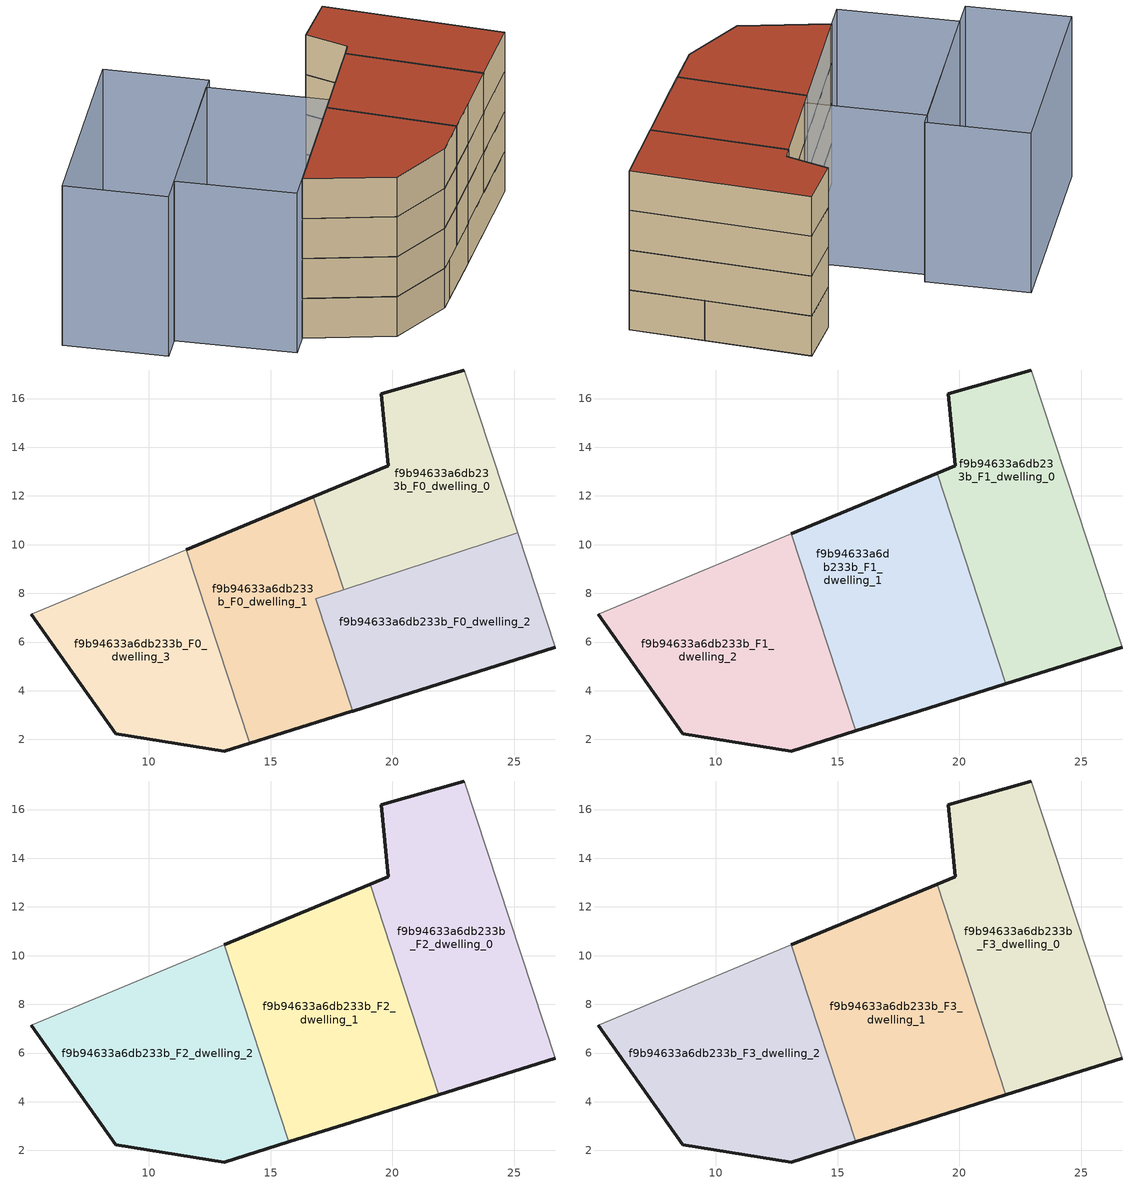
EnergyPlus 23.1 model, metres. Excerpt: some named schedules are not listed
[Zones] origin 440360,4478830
f9b94633a6db233b_F0_dwelling_0
 floor ground (EU_floor_Construction): 25.15,10.48 22.96,17.17 19.54,16.2 19.83,13.24 16.76,11.96 18,8.14 z0
 wall outside (EU_wall_Construction): 16.76,11.96 19.83,13.24 19.54,16.2 22.96,17.17 z0:3
 wall to f9b94633a6db233b_F0_dwelling_1 (EU_wall_Construction): 18,8.14 16.76,11.96 z0:3
 wall adiabatic (EU_wall_Construction): 22.96,17.17 25.15,10.48 z0:3
 wall to f9b94633a6db233b_F0_dwelling_2 (EU_wall_Construction): 25.15,10.48 18,8.14 z0:3
f9b94633a6db233b_F0_dwelling_1
 floor ground (EU_floor_Construction): 18.33,3.15 18.37,3.16 16.86,7.77 18,8.14 16.76,11.96 11.54,9.79 14.14,1.85 z0
 wall outside (EU_wall_Construction): 11.54,9.79 16.76,11.96 / 18.37,3.16 18.33,3.15 14.14,1.85 z0:3
 wall to f9b94633a6db233b_F0_dwelling_3 (EU_wall_Construction): 14.14,1.85 11.54,9.79 z0:3
 wall to f9b94633a6db233b_F0_dwelling_2 (EU_wall_Construction): 18,8.14 16.86,7.77 18.37,3.16 z0:3
f9b94633a6db233b_F0_dwelling_2
 floor ground (EU_floor_Construction): 26.68,5.79 25.15,10.48 16.86,7.77 18.37,3.16 z0
 wall outside (EU_wall_Construction): 26.68,5.79 18.37,3.16 z0:3
 wall adiabatic (EU_wall_Construction): 25.15,10.48 26.68,5.79 z0:3
f9b94633a6db233b_F0_dwelling_3
 floor ground (EU_floor_Construction): 14.14,1.85 11.54,9.79 5.17,7.15 8.64,2.22 13.09,1.52 z0
 wall outside (EU_wall_Construction): 14.14,1.85 13.09,1.52 8.64,2.22 5.17,7.15 z0:3
 wall adiabatic (EU_wall_Construction): 5.17,7.15 11.54,9.79 z0:3
f9b94633a6db233b_F1_dwelling_0
 floor to f9b94633a6db233b_F0_dwelling_0 (EU_floor_Construction): 25.15,10.48 22.96,17.17 19.54,16.2 19.83,13.24 19.09,12.93 20.39,8.93 z3
 floor to f9b94633a6db233b_F0_dwelling_2 (EU_floor_Construction): 26.68,5.79 25.15,10.48 20.39,8.93 21.91,4.28 z3
 wall outside (EU_wall_Construction): 19.09,12.93 19.83,13.24 19.54,16.2 22.96,17.17 / 26.68,5.79 21.91,4.28 z3:6
 wall to f9b94633a6db233b_F1_dwelling_1 (EU_wall_Construction): 21.91,4.28 19.09,12.93 z3:6
 wall adiabatic (EU_wall_Construction): 22.96,17.17 26.68,5.79 z3:6
f9b94633a6db233b_F1_dwelling_1
 floor to f9b94633a6db233b_F0_dwelling_1 (EU_floor_Construction): 18.33,3.15 18.37,3.16 16.86,7.77 18,8.14 16.76,11.96 13.1,10.44 15.75,2.35 z3
 floor to f9b94633a6db233b_F0_dwelling_0 (EU_floor_Construction): 20.39,8.93 19.09,12.93 16.76,11.96 18,8.14 z3
 floor to f9b94633a6db233b_F0_dwelling_2 (EU_floor_Construction): 21.91,4.28 20.39,8.93 16.86,7.77 18.37,3.16 z3
 wall outside (EU_wall_Construction): 13.1,10.44 19.09,12.93 / 21.91,4.28 18.33,3.15 15.75,2.35 z3:6
 wall to f9b94633a6db233b_F1_dwelling_2 (EU_wall_Construction): 15.75,2.35 13.1,10.44 z3:6
f9b94633a6db233b_F1_dwelling_2
 floor to f9b94633a6db233b_F0_dwelling_3 (EU_floor_Construction): 14.14,1.85 11.54,9.79 5.17,7.15 8.64,2.22 13.09,1.52 z3
 floor to f9b94633a6db233b_F0_dwelling_1 (EU_floor_Construction): 15.75,2.35 13.1,10.44 11.54,9.79 14.14,1.85 z3
 wall outside (EU_wall_Construction): 15.75,2.35 13.09,1.52 8.64,2.22 5.17,7.15 z3:6
 wall adiabatic (EU_wall_Construction): 5.17,7.15 13.1,10.44 z3:6
f9b94633a6db233b_F2_dwelling_0
 floor to f9b94633a6db233b_F1_dwelling_0 (EU_floor_Construction): 26.68,5.79 22.96,17.17 19.54,16.2 19.83,13.24 19.09,12.93 21.91,4.28 z6
 wall outside (EU_wall_Construction): 19.09,12.93 19.83,13.24 19.54,16.2 22.96,17.17 / 26.68,5.79 21.91,4.28 z6:9
 wall to f9b94633a6db233b_F2_dwelling_1 (EU_wall_Construction): 21.91,4.28 19.09,12.93 z6:9
 wall adiabatic (EU_wall_Construction): 22.96,17.17 26.68,5.79 z6:9
f9b94633a6db233b_F2_dwelling_1
 floor to f9b94633a6db233b_F1_dwelling_1 (EU_floor_Construction): 21.91,4.28 19.09,12.93 13.1,10.44 15.75,2.35 18.33,3.15 z6
 wall outside (EU_wall_Construction): 13.1,10.44 19.09,12.93 / 21.91,4.28 18.33,3.15 15.75,2.35 z6:9
 wall to f9b94633a6db233b_F2_dwelling_2 (EU_wall_Construction): 15.75,2.35 13.1,10.44 z6:9
f9b94633a6db233b_F2_dwelling_2
 floor to f9b94633a6db233b_F1_dwelling_2 (EU_floor_Construction): 15.75,2.35 13.1,10.44 5.17,7.15 8.64,2.22 13.09,1.52 z6
 wall outside (EU_wall_Construction): 15.75,2.35 13.09,1.52 8.64,2.22 5.17,7.15 z6:9
 wall adiabatic (EU_wall_Construction): 5.17,7.15 13.1,10.44 z6:9
f9b94633a6db233b_F3_dwelling_0
 floor to f9b94633a6db233b_F2_dwelling_0 (EU_floor_Construction): 26.68,5.79 22.96,17.17 19.54,16.2 19.83,13.24 19.09,12.93 21.91,4.28 z9
 wall outside (EU_wall_Construction): 19.09,12.93 19.83,13.24 19.54,16.2 22.96,17.17 / 26.68,5.79 21.91,4.28 z9:12
 wall to f9b94633a6db233b_F3_dwelling_1 (EU_wall_Construction): 21.91,4.28 19.09,12.93 z9:12
 wall adiabatic (EU_wall_Construction): 22.96,17.17 26.68,5.79 z9:12
 roof outside (EU_roof_Construction): 22.96,17.17 26.68,5.79 21.91,4.28 19.09,12.93 19.83,13.24 19.54,16.2 z12
f9b94633a6db233b_F3_dwelling_1
 floor to f9b94633a6db233b_F2_dwelling_1 (EU_floor_Construction): 21.91,4.28 19.09,12.93 13.1,10.44 15.75,2.35 18.33,3.15 z9
 wall outside (EU_wall_Construction): 13.1,10.44 19.09,12.93 / 21.91,4.28 18.33,3.15 15.75,2.35 z9:12
 wall to f9b94633a6db233b_F3_dwelling_2 (EU_wall_Construction): 15.75,2.35 13.1,10.44 z9:12
 roof outside (EU_roof_Construction): 19.09,12.93 21.91,4.28 18.33,3.15 15.75,2.35 13.1,10.44 z12
f9b94633a6db233b_F3_dwelling_2
 floor to f9b94633a6db233b_F2_dwelling_2 (EU_floor_Construction): 15.75,2.35 13.1,10.44 5.17,7.15 8.64,2.22 13.09,1.52 z9
 wall outside (EU_wall_Construction): 15.75,2.35 13.09,1.52 8.64,2.22 5.17,7.15 z9:12
 wall adiabatic (EU_wall_Construction): 5.17,7.15 13.1,10.44 z9:12
 roof outside (EU_roof_Construction): 13.1,10.44 15.75,2.35 13.09,1.52 8.64,2.22 5.17,7.15 z12
shading: 13.95,10.8 3.57,6.48 / 3.57,6.48 0.52,13.81 / 0.52,13.81 10.91,18.13 / 10.91,18.13 13.95,10.8 / 11.73,18.42 -1.17,13.12 / -1.17,13.12 -3.78,19.49 / -3.78,19.49 9.12,24.79 / 9.12,24.79 11.73,18.42 z0:12
[Building]
EU S2 Campaign: North Axis=0; Terrain=City; Solar Distribution=FullExterior
[Site:Location]
Madrid: Latitude=40.5; Longitude=-3.5; Time Zone=1; Elevation=609
[SizingPeriod:WeatherFileDays]
AnnualSizingPeriod: Begin Month=1; Begin Day of Month=1; End Month=12; End Day of Month=31; Day of Week for Start Day=Monday; Use Weather File Daylight Saving Period=No; Use Weather File Rain and Snow Indicators=No
[MATERIAL]
EU_InternalMass_Material: Roughness=MediumRough; Thickness=0.1; Conductivity=1; Density=1800; Specific Heat=900; Thermal Absorptance=0.9; Solar Absorptance=0.7; Visible Absorptance=0.7
[MATERIAL:NOMASS] Roughness=MediumRough; Thermal Absorptance=0.9; Solar Absorptance=0.7; Visible Absorptance=0.7
Name | Thermal Resistance
EU_wall_NoMass | 1.60022
EU_roof_NoMass | 1.57597
EU_floor_NoMass | 0.470652
[CONSTRUCTION]
EU_wall_Construction: EU_wall_NoMass
EU_roof_Construction: EU_roof_NoMass
EU_floor_Construction: EU_floor_NoMass
EU_InternalMass_Construction: EU_InternalMass_Material
[ZONE] Type=1; Multiplier=1; Ceiling Height=autocalculate; Floor Area=autocalculate; Part of Total Floor Area=Yes
Name | Volume
f9b94633a6db233b_F0_dwelling_0 | 128.078
f9b94633a6db233b_F1_dwelling_0; f9b94633a6db233b_F2_dwelling_0; f9b94633a6db233b_F3_dwelling_0 | 170.766
f9b94633a6db233b_F0_dwelling_1 | 128.072
f9b94633a6db233b_F1_dwelling_1; f9b94633a6db233b_F2_dwelling_1; f9b94633a6db233b_F3_dwelling_1 | 170.759
f9b94633a6db233b_F0_dwelling_2 | 128.086
f9b94633a6db233b_F1_dwelling_2; f9b94633a6db233b_F2_dwelling_2; f9b94633a6db233b_F3_dwelling_2 | 170.77
f9b94633a6db233b_F0_dwelling_3 | 128.066
[INTERNALMASS] Construction=EU_InternalMass_Construction
Name | Zone or ZoneList | Surface Area
f9b94633a6db233b_F0_dwelling_0_EU_InternalMass | f9b94633a6db233b_F0_dwelling_0 | 42.6905
f9b94633a6db233b_F0_dwelling_1_EU_InternalMass | f9b94633a6db233b_F0_dwelling_1 | 42.6908
f9b94633a6db233b_F0_dwelling_2_EU_InternalMass | f9b94633a6db233b_F0_dwelling_2 | 42.6952
f9b94633a6db233b_F0_dwelling_3_EU_InternalMass | f9b94633a6db233b_F0_dwelling_3 | 42.6891
f9b94633a6db233b_F1_dwelling_0_EU_InternalMass | f9b94633a6db233b_F1_dwelling_0 | 56.9221
f9b94633a6db233b_F1_dwelling_1_EU_InternalMass | f9b94633a6db233b_F1_dwelling_1 | 56.9196
f9b94633a6db233b_F1_dwelling_2_EU_InternalMass | f9b94633a6db233b_F1_dwelling_2 | 56.9235
f9b94633a6db233b_F2_dwelling_0_EU_InternalMass | f9b94633a6db233b_F2_dwelling_0 | 56.9221
f9b94633a6db233b_F2_dwelling_1_EU_InternalMass | f9b94633a6db233b_F2_dwelling_1 | 56.9196
f9b94633a6db233b_F2_dwelling_2_EU_InternalMass | f9b94633a6db233b_F2_dwelling_2 | 56.9235
f9b94633a6db233b_F3_dwelling_0_EU_InternalMass | f9b94633a6db233b_F3_dwelling_0 | 56.9221
f9b94633a6db233b_F3_dwelling_1_EU_InternalMass | f9b94633a6db233b_F3_dwelling_1 | 56.9196
f9b94633a6db233b_F3_dwelling_2_EU_InternalMass | f9b94633a6db233b_F3_dwelling_2 | 56.9235
[OTHEREQUIPMENT] Fuel Type=Electricity; Design Level Calculation Method=Watts/Area; Power per Zone Floor Area=1; Fraction Latent=0; Fraction Radiant=0; Fraction Lost=0; Carbon Dioxide Generation Rate=0; EndUse Subcategory=EU_Step8_InternalGains
Name | Zone or ZoneList or Space or SpaceList | Schedule
EU_Step8_InternalGain_f9b94633a6db233b_F0_dwelling_0_f000 | f9b94633a6db233b_F0_dwelling_0 | EU_Step8_GainSchedule_f9b94633a6db233b_F0_dwelling_0_f000
EU_Step8_InternalGain_f9b94633a6db233b_F0_dwelling_1_f000 | f9b94633a6db233b_F0_dwelling_1 | EU_Step8_GainSchedule_f9b94633a6db233b_F0_dwelling_1_f000
EU_Step8_InternalGain_f9b94633a6db233b_F0_dwelling_2_f000 | f9b94633a6db233b_F0_dwelling_2 | EU_Step8_GainSchedule_f9b94633a6db233b_F0_dwelling_2_f000
EU_Step8_InternalGain_f9b94633a6db233b_F0_dwelling_3_f000 | f9b94633a6db233b_F0_dwelling_3 | EU_Step8_GainSchedule_f9b94633a6db233b_F0_dwelling_3_f000
EU_Step8_InternalGain_f9b94633a6db233b_F1_dwelling_0_f000 | f9b94633a6db233b_F1_dwelling_0 | EU_Step8_GainSchedule_f9b94633a6db233b_F1_dwelling_0_f000
EU_Step8_InternalGain_f9b94633a6db233b_F1_dwelling_1_f000 | f9b94633a6db233b_F1_dwelling_1 | EU_Step8_GainSchedule_f9b94633a6db233b_F1_dwelling_1_f000
EU_Step8_InternalGain_f9b94633a6db233b_F1_dwelling_2_f000 | f9b94633a6db233b_F1_dwelling_2 | EU_Step8_GainSchedule_f9b94633a6db233b_F1_dwelling_2_f000
EU_Step8_InternalGain_f9b94633a6db233b_F2_dwelling_0_f000 | f9b94633a6db233b_F2_dwelling_0 | EU_Step8_GainSchedule_f9b94633a6db233b_F2_dwelling_0_f000
EU_Step8_InternalGain_f9b94633a6db233b_F2_dwelling_1_f000 | f9b94633a6db233b_F2_dwelling_1 | EU_Step8_GainSchedule_f9b94633a6db233b_F2_dwelling_1_f000
EU_Step8_InternalGain_f9b94633a6db233b_F2_dwelling_2_f000 | f9b94633a6db233b_F2_dwelling_2 | EU_Step8_GainSchedule_f9b94633a6db233b_F2_dwelling_2_f000
EU_Step8_InternalGain_f9b94633a6db233b_F3_dwelling_0_f000 | f9b94633a6db233b_F3_dwelling_0 | EU_Step8_GainSchedule_f9b94633a6db233b_F3_dwelling_0_f000
EU_Step8_InternalGain_f9b94633a6db233b_F3_dwelling_1_f000 | f9b94633a6db233b_F3_dwelling_1 | EU_Step8_GainSchedule_f9b94633a6db233b_F3_dwelling_1_f000
EU_Step8_InternalGain_f9b94633a6db233b_F3_dwelling_2_f000 | f9b94633a6db233b_F3_dwelling_2 | EU_Step8_GainSchedule_f9b94633a6db233b_F3_dwelling_2_f000
[ZONEVENTILATION:DESIGNFLOWRATE] Schedule=EU_AlwaysOn; Design Flow Rate Calculation Method=AirChanges/Hour; Air Changes per Hour=0.480704; Ventilation Type=Natural; Fan Pressure Rise=0; Fan Total Efficiency=1; Constant Term Coefficient=1; Temperature Term Coefficient=0; Velocity Term Coefficient=0; Velocity Squared Term Coefficient=0; Minimum Indoor Temperature=-100; Maximum Indoor Temperature=100; Delta Temperature=-100; Minimum Outdoor Temperature=-100; Maximum Outdoor Temperature=100; Maximum Wind Speed=40
Name | Zone or ZoneList or Space or SpaceList
EU_ConstantAir_f9b94633a6db233b_F0_dwelling_0 | f9b94633a6db233b_F0_dwelling_0
EU_ConstantAir_f9b94633a6db233b_F0_dwelling_1 | f9b94633a6db233b_F0_dwelling_1
EU_ConstantAir_f9b94633a6db233b_F0_dwelling_2 | f9b94633a6db233b_F0_dwelling_2
EU_ConstantAir_f9b94633a6db233b_F0_dwelling_3 | f9b94633a6db233b_F0_dwelling_3
EU_ConstantAir_f9b94633a6db233b_F1_dwelling_0 | f9b94633a6db233b_F1_dwelling_0
EU_ConstantAir_f9b94633a6db233b_F1_dwelling_1 | f9b94633a6db233b_F1_dwelling_1
EU_ConstantAir_f9b94633a6db233b_F1_dwelling_2 | f9b94633a6db233b_F1_dwelling_2
EU_ConstantAir_f9b94633a6db233b_F2_dwelling_0 | f9b94633a6db233b_F2_dwelling_0
EU_ConstantAir_f9b94633a6db233b_F2_dwelling_1 | f9b94633a6db233b_F2_dwelling_1
EU_ConstantAir_f9b94633a6db233b_F2_dwelling_2 | f9b94633a6db233b_F2_dwelling_2
EU_ConstantAir_f9b94633a6db233b_F3_dwelling_0 | f9b94633a6db233b_F3_dwelling_0
EU_ConstantAir_f9b94633a6db233b_F3_dwelling_1 | f9b94633a6db233b_F3_dwelling_1
EU_ConstantAir_f9b94633a6db233b_F3_dwelling_2 | f9b94633a6db233b_F3_dwelling_2
[HVACTEMPLATE:THERMOSTAT] Constant Heating Setpoint=20; Constant Cooling Setpoint=50
EU_HeatOnly_f9b94633a6db233b_F0_dwelling_0; EU_HeatOnly_f9b94633a6db233b_F0_dwelling_1; EU_HeatOnly_f9b94633a6db233b_F0_dwelling_2; EU_HeatOnly_f9b94633a6db233b_F0_dwelling_3; EU_HeatOnly_f9b94633a6db233b_F1_dwelling_0; EU_HeatOnly_f9b94633a6db233b_F1_dwelling_1; EU_HeatOnly_f9b94633a6db233b_F1_dwelling_2; EU_HeatOnly_f9b94633a6db233b_F2_dwelling_0; EU_HeatOnly_f9b94633a6db233b_F2_dwelling_1; EU_HeatOnly_f9b94633a6db233b_F2_dwelling_2; EU_HeatOnly_f9b94633a6db233b_F3_dwelling_0; EU_HeatOnly_f9b94633a6db233b_F3_dwelling_1; EU_HeatOnly_f9b94633a6db233b_F3_dwelling_2
[HVACTEMPLATE:ZONE:IDEALLOADSAIRSYSTEM] System Availability Schedule=EU_AlwaysOn; Maximum Heating Supply Air Temperature=50; Minimum Cooling Supply Air Temperature=13; Maximum Heating Supply Air Humidity Ratio=0.0156; Minimum Cooling Supply Air Humidity Ratio=0.0077; Heating Limit=NoLimit; Cooling Limit=NoLimit; Heating Availability Schedule=EU_AlwaysOn; Cooling Availability Schedule=EU_CoolingOff; Dehumidification Control Type=ConstantSensibleHeatRatio; Cooling Sensible Heat Ratio=0.7; Dehumidification Setpoint=60; Humidification Control Type=None; Humidification Setpoint=30; Outdoor Air Method=None; Outdoor Air Flow Rate per Person=0.00944; Outdoor Air Flow Rate per Zone Floor Area=0; Outdoor Air Flow Rate per Zone=0; Demand Controlled Ventilation Type=None; Outdoor Air Economizer Type=NoEconomizer; Heat Recovery Type=None; Sensible Heat Recovery Effectiveness=0.7; Latent Heat Recovery Effectiveness=0.65
Name | Template Thermostat
f9b94633a6db233b_F0_dwelling_0 | EU_HeatOnly_f9b94633a6db233b_F0_dwelling_0
f9b94633a6db233b_F0_dwelling_1 | EU_HeatOnly_f9b94633a6db233b_F0_dwelling_1
f9b94633a6db233b_F0_dwelling_2 | EU_HeatOnly_f9b94633a6db233b_F0_dwelling_2
f9b94633a6db233b_F0_dwelling_3 | EU_HeatOnly_f9b94633a6db233b_F0_dwelling_3
f9b94633a6db233b_F1_dwelling_0 | EU_HeatOnly_f9b94633a6db233b_F1_dwelling_0
f9b94633a6db233b_F1_dwelling_1 | EU_HeatOnly_f9b94633a6db233b_F1_dwelling_1
f9b94633a6db233b_F1_dwelling_2 | EU_HeatOnly_f9b94633a6db233b_F1_dwelling_2
f9b94633a6db233b_F2_dwelling_0 | EU_HeatOnly_f9b94633a6db233b_F2_dwelling_0
f9b94633a6db233b_F2_dwelling_1 | EU_HeatOnly_f9b94633a6db233b_F2_dwelling_1
f9b94633a6db233b_F2_dwelling_2 | EU_HeatOnly_f9b94633a6db233b_F2_dwelling_2
f9b94633a6db233b_F3_dwelling_0 | EU_HeatOnly_f9b94633a6db233b_F3_dwelling_0
f9b94633a6db233b_F3_dwelling_1 | EU_HeatOnly_f9b94633a6db233b_F3_dwelling_1
f9b94633a6db233b_F3_dwelling_2 | EU_HeatOnly_f9b94633a6db233b_F3_dwelling_2
[SIZING:ZONE] Zone Cooling Design Supply Air Temperature Input Method=SupplyAirTemperature; Zone Cooling Design Supply Air Temperature=13; Zone Heating Design Supply Air Temperature Input Method=SupplyAirTemperature; Zone Heating Design Supply Air Temperature=50; Zone Cooling Design Supply Air Humidity Ratio=0.008; Zone Heating Design Supply Air Humidity Ratio=0.008; Cooling Design Air Flow Method=DesignDay; Cooling Design Air Flow Rate=0; Cooling Minimum Air Flow per Zone Floor Area=0.000762; Cooling Minimum Air Flow=0; Cooling Minimum Air Flow Fraction=0.2; Heating Design Air Flow Method=DesignDay; Heating Design Air Flow Rate=0; Heating Maximum Air Flow per Zone Floor Area=0.002032; Heating Maximum Air Flow=0.141576; Heating Maximum Air Flow Fraction=0.3; Account for Dedicated Outdoor Air System=No; Dedicated Outdoor Air System Control Strategy=NeutralSupplyAir; Dedicated Outdoor Air Low Setpoint Temperature for Design=autosize; Dedicated Outdoor Air High Setpoint Temperature for Design=autosize; Zone Load Sizing Method=Sensible Load Only No Latent Load; Zone Latent Cooling Design Supply Air Humidity Ratio Input Method=HumidityRatioDifference; Zone Cooling Design Supply Air Humidity Ratio Difference=0.005; Zone Latent Heating Design Supply Air Humidity Ratio Input Method=HumidityRatioDifference; Zone Humidification Design Supply Air Humidity Ratio Difference=0.005
f9b94633a6db233b_F0_dwelling_0; f9b94633a6db233b_F0_dwelling_1; f9b94633a6db233b_F0_dwelling_2; f9b94633a6db233b_F0_dwelling_3; f9b94633a6db233b_F1_dwelling_0; f9b94633a6db233b_F1_dwelling_1; f9b94633a6db233b_F1_dwelling_2; f9b94633a6db233b_F2_dwelling_0; f9b94633a6db233b_F2_dwelling_1; f9b94633a6db233b_F2_dwelling_2; f9b94633a6db233b_F3_dwelling_0; f9b94633a6db233b_F3_dwelling_1; f9b94633a6db233b_F3_dwelling_2
[SCHEDULE:FILE] Column Number=1; Rows to Skip at Top=0; Number of Hours of Data=8760; Column Separator=Comma; Interpolate to Timestep=No; Minutes per Item=60; Adjust Schedule for Daylight Savings=Yes
Name | File
EU_Step8_GainSchedule_f9b94633a6db233b_F0_dwelling_0_f000 | ../../schedules/f9b94633a6db233b/f9b94633a6db233b_F0_dwelling_0_f000_gain.csv
EU_Step8_GainSchedule_f9b94633a6db233b_F0_dwelling_1_f000 | ../../schedules/f9b94633a6db233b/f9b94633a6db233b_F0_dwelling_1_f000_gain.csv
EU_Step8_GainSchedule_f9b94633a6db233b_F0_dwelling_2_f000 | ../../schedules/f9b94633a6db233b/f9b94633a6db233b_F0_dwelling_2_f000_gain.csv
EU_Step8_GainSchedule_f9b94633a6db233b_F0_dwelling_3_f000 | ../../schedules/f9b94633a6db233b/f9b94633a6db233b_F0_dwelling_3_f000_gain.csv
EU_Step8_GainSchedule_f9b94633a6db233b_F1_dwelling_0_f000 | ../../schedules/f9b94633a6db233b/f9b94633a6db233b_F1_dwelling_0_f000_gain.csv
EU_Step8_GainSchedule_f9b94633a6db233b_F1_dwelling_1_f000 | ../../schedules/f9b94633a6db233b/f9b94633a6db233b_F1_dwelling_1_f000_gain.csv
